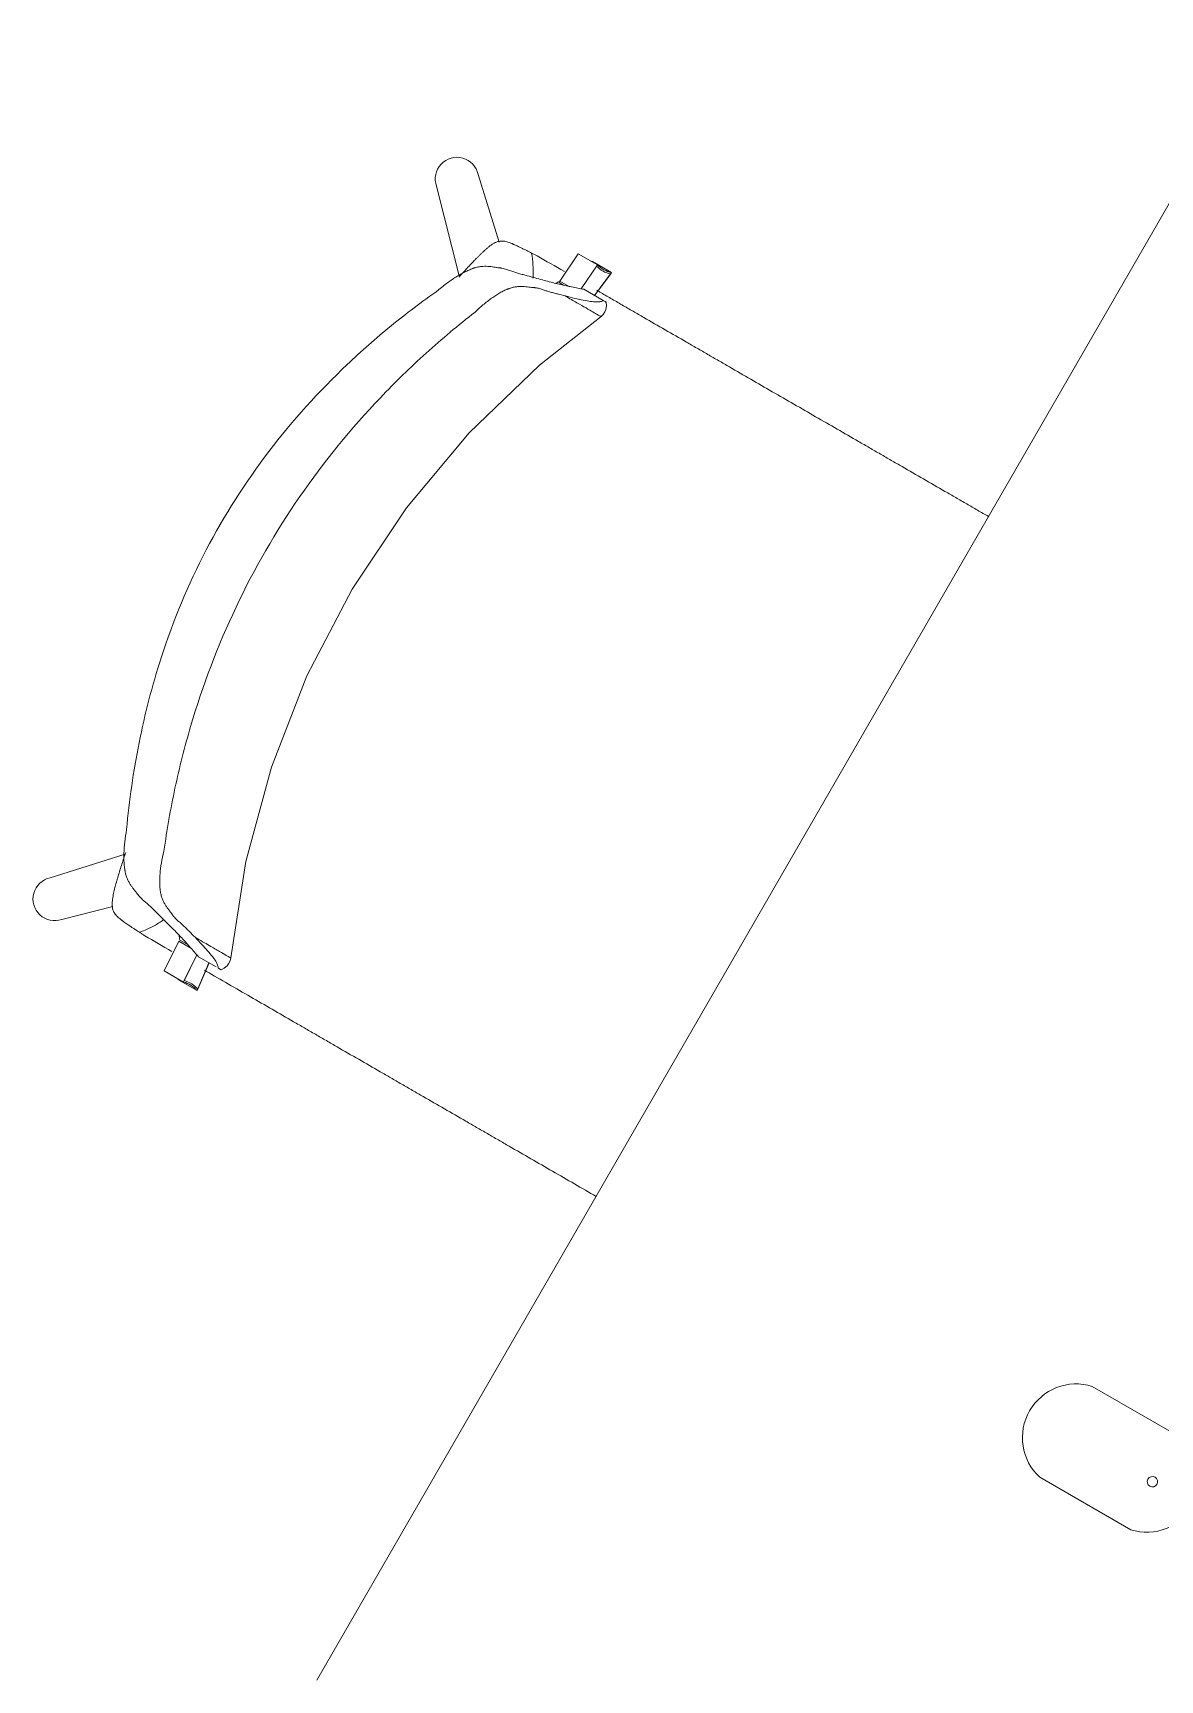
# Model space of a CAD drawing. Header units: millimetres. Extents: x 155927 to 326028, y -36033 to 97293.
# Drawn here: x 178979 to 179660, y 20882 to 21878 of the extents above; entities that cross this region are included whole.
import ezdxf

# ---------------------------------------------------------------- set-up
doc = ezdxf.new("R2010")
doc.units = ezdxf.units.MM
doc.header["$MEASUREMENT"] = 0
doc.layers.add('A-GENM', color=8, linetype='CONTINUOUS', lineweight=9)
doc.layers.add('I-FURN', color=8, linetype='CONTINUOUS', lineweight=9)

msp = doc.modelspace()

# ---------------------------------------------------------------- linework, layer by layer
at = {"layer": 'A-GENM'}
for p, q in [((179674.35, 21027.85), (179619.35, 21059.6)), ((179587.6, 21004.61), (179642.6, 20972.86))]:
    msp.add_line(p, q, dxfattribs=at)
for centre, radius, start, end in [((179609.66, 21028.53), 32.54, 72.68038, 227.31962), ((179652.28, 21003.93), 32.54, 252.68038, 47.31962), ((179655.74, 21001.93), 3.16, 60, 240), ((179655.74, 21001.93), 3.16, 240, 60)]:
    msp.add_arc(centre, radius, start, end, dxfattribs=at)
at = {"layer": 'I-FURN'}
for p, q in [((179725.31, 21877.92), (179150.35, 20881.99)), ((179260.75, 21751.47), (179247.93, 21792.34)), ((179222.8, 21785.24), (179236.63, 21730.31)), ((179297.39, 21727.75), (179308.52, 21744.31)), ((179308.52, 21744.31), (179320.07, 21737.64)), ((179320.07, 21737.64), (179310.36, 21723.2)), ((179328.65, 21733.06), (179317.1, 21739.73)), ((179318.28, 21719.22), (179328.65, 21733.06)), ((179318.35, 21719.18), (179328.15, 21732.25)), ((179299.5, 21725.43), (179296.89, 21726.94)), ((179302.51, 21724.8), (179297.39, 21727.75)), ((179311.87, 21722.92), (179323.67, 21716.1)), ((179325.23, 21710.69), (179325.63, 21712.93)), ((179325.63, 21712.93), (179325.47, 21715.07)), ((179285.15, 21677.09), (179322.27, 21706.39)), ((179322.27, 21706.39), (179323.62, 21707.71)), ((179323.62, 21707.71), (179324.66, 21709.29)), ((179324.66, 21709.29), (179325.23, 21710.69)), ((179242.53, 21636.12), (179285.15, 21677.09)), ((179204.58, 21590.77), (179242.53, 21636.12)), ((179171.75, 21541.59), (179204.58, 21590.77)), ((179144.43, 21489.15), (179171.75, 21541.59)), ((179122.94, 21434.07), (179144.43, 21489.15)), ((179107.54, 21377), (179122.94, 21434.07)), ((179034.58, 21381.37), (178989.11, 21367.08)), ((179098.39, 21318.61), (179107.54, 21377)), ((178996.22, 21341.95), (179027, 21349.72)), ((179058.18, 21310.75), (179066.95, 21328.67)), ((179066.95, 21328.67), (179074.6, 21324.25)), ((179067.45, 21329.48), (179072.56, 21326.53)), ((179077.81, 21320.6), (179069.73, 21304.08)), ((179077.88, 21320.52), (179070.23, 21304.89)), ((179077.98, 21298.94), (179085.16, 21315.73)), ((179078.48, 21299.75), (179085.28, 21315.66)), ((179078.87, 21319.36), (179089.58, 21313.18)), ((179094.41, 21312.44), (179092.47, 21311.51)), ((179096.15, 21313.9), (179094.41, 21312.44)), ((179097.07, 21315.1), (179096.15, 21313.9)), ((179097.92, 21316.78), (179097.07, 21315.1)), ((179098.39, 21318.61), (179097.92, 21316.78)), ((179069.73, 21304.08), (179058.18, 21310.75)), ((179066.43, 21305.61), (179077.98, 21298.94))]:
    msp.add_line(p, q, dxfattribs=at)
for centre, start, end in [((179235.13, 21789.63), 11.96621, 199.58244), ((178991.83, 21354.28), 101.98964, 289.60587)]:
    msp.add_arc(centre, 13.09, start, end, dxfattribs=at)
for centre, start_param, end_param in [((179320.68, 21756.71), 0.238848, 0.322489), ((179331.73, 21749.24), 6.026179, 6.605675), ((179332.23, 21750.05), 6.026179, 6.605675), ((179065.06, 21287.35), 2.819103, 3.398599), ((179065.56, 21288.16), 2.819103, 3.398599)]:
    msp.add_ellipse(centre, major_axis=(-8.7, -15.06), ratio=0.978487, start_param=start_param, end_param=end_param, dxfattribs=at)
for points, knots in [([(179236.76, 21730.66), (179238.35, 21732.43), (179240.94, 21735.28), (179244.04, 21738.6), (179245.79, 21740.44), (179247.11, 21741.8), (179248.32, 21743.03), (179249.47, 21744.16), (179250.66, 21745.31), (179251.98, 21746.54), (179253.39, 21747.79), (179254.79, 21748.92), (179255.95, 21749.77), (179256.88, 21750.37), (179257.57, 21750.77), (179258.28, 21751.14), (179259.29, 21751.58), (179260.56, 21751.95), (179262.03, 21752.14), (179263.4, 21752.08), (179264.68, 21751.84), (179266.01, 21751.45), (179267.16, 21751.04), (179267.99, 21750.71), (179268.47, 21750.52), (179268.83, 21750.36), (179269.19, 21750.21), (179269.67, 21750), (179270.48, 21749.63), (179271.61, 21749.12), (179272.71, 21748.59), (179273.62, 21748.15), (179274.34, 21747.8), (179275.08, 21747.44), (179276.07, 21746.95), (179277.81, 21746.08), (179279.3, 21745.33), (179280.26, 21744.84)], [0, 0, 0, 0, 0.125, 0.1875, 0.21875, 0.25, 0.28125, 0.3125, 0.34375, 0.375, 0.40625, 0.4375, 0.46875, 0.484375, 0.5, 0.515625, 0.53125, 0.5625, 0.59375, 0.625, 0.65625, 0.6875, 0.71875, 0.734375, 0.742188, 0.75, 0.757812, 0.765625, 0.78125, 0.8125, 0.84375, 0.859375, 0.875, 0.890625, 0.90625, 0.9375, 1, 1, 1, 1]), ([(179281.16, 21729.71), (179281.19, 21730.11), (179281.34, 21732.73), (179281.26, 21737.7), (179280.7, 21742.41), (179280.26, 21744.84)], [0.93933321, 0.93933321, 0.93933321, 0.93933321, 0.94444444, 0.97222222, 1, 1, 1, 1]), ([(179223.53, 21722.12), (179225.56, 21723.87), (179229.53, 21727.04), (179234.22, 21730.22), (179237.81, 21732.32), (179240.42, 21733.67), (179242.52, 21734.62), (179243.94, 21735.19), (179244.75, 21735.49), (179245.35, 21735.7), (179245.93, 21735.89), (179246.71, 21736.12), (179248.04, 21736.45), (179249.85, 21736.74), (179251.91, 21736.86), (179253.85, 21736.8), (179255.7, 21736.62), (179257.46, 21736.37), (179258.87, 21736.14), (179259.84, 21736.01), (179260.39, 21735.93), (179260.8, 21735.89), (179261.21, 21735.84), (179261.73, 21735.76), (179262.62, 21735.61), (179263.82, 21735.34), (179265.16, 21734.96), (179266.85, 21734.39), (179268.45, 21733.79), (179270.07, 21733.21), (179271.33, 21732.82), (179272.61, 21732.47), (179274.3, 21732), (179277.23, 21731.2), (179281.27, 21730.11), (179285.75, 21728.89), (179290, 21727.77), (179294.09, 21726.7), (179297.9, 21725.76), (179301.39, 21724.97), (179303.48, 21724.56), (179304.47, 21724.38)], [0, 0, 0, 0, 0.035714, 0.071429, 0.089286, 0.107143, 0.125, 0.133929, 0.138393, 0.142857, 0.147321, 0.151786, 0.160714, 0.178571, 0.196429, 0.214286, 0.232143, 0.25, 0.267857, 0.276786, 0.28125, 0.285714, 0.290179, 0.294643, 0.303571, 0.321429, 0.339286, 0.357143, 0.392857, 0.410714, 0.428571, 0.446429, 0.464286, 0.5, 0.571429, 0.642857, 0.714286, 0.785714, 0.857143, 0.928571, 1, 1, 1, 1]), ([(179035.39, 21396.26), (179036.96, 21413.91), (179041.98, 21448.94), (179056.77, 21506.12), (179081.67, 21566.25), (179119.88, 21626.13), (179159.6, 21669.94), (179195.07, 21701.1), (179213.86, 21715.34), (179223.53, 21722.12)], [-1, -1, -1, -1, -0.863636, -0.727273, -0.545455, -0.363636, -0.181818, -0.090909, 0, 0, 0, 0]), ([(179300.67, 21718.87), (179299.09, 21719.26), (179296.71, 21719.87), (179293.92, 21720.61), (179292.32, 21721.04), (179291.12, 21721.36), (179289.97, 21721.7), (179288.55, 21722.21), (179287.18, 21722.73), (179285.74, 21723.21), (179284.57, 21723.52), (179283.5, 21723.73), (179282.68, 21723.84), (179282.19, 21723.9), (179281.81, 21723.93), (179281.42, 21723.96), (179280.89, 21724.01), (179279.96, 21724.12), (179278.56, 21724.29), (179276.79, 21724.49), (179274.91, 21724.62), (179272.94, 21724.63), (179270.87, 21724.46), (179269.07, 21724.12), (179267.78, 21723.75), (179267.03, 21723.5), (179266.46, 21723.29), (179265.89, 21723.06), (179265.12, 21722.74), (179263.75, 21722.13), (179261.76, 21721.12), (179259.31, 21719.69), (179255.95, 21717.48), (179251.6, 21714.16), (179247.97, 21710.88), (179246.11, 21709.09)], [0, 0, 0, 0, 0.125, 0.1875, 0.21875, 0.25, 0.28125, 0.3125, 0.375, 0.40625, 0.4375, 0.46875, 0.484375, 0.492188, 0.5, 0.507812, 0.515625, 0.53125, 0.5625, 0.59375, 0.625, 0.65625, 0.6875, 0.71875, 0.734375, 0.742188, 0.75, 0.757812, 0.765625, 0.78125, 0.8125, 0.84375, 0.875, 0.9375, 1, 1, 1, 1]), ([(179297.43, 21727.74), (179297.01, 21727.57), (179296.18, 21727.2), (179295.31, 21726.79), (179294.87, 21726.58)], [-0.8741323, -0.8741323, -0.8741323, -0.8741323, -0.6666667, -0.4718724, -0.4718724, -0.4718724, -0.4718724]), ([(179319.72, 21722.3), (179320.32, 21721.95), (179323.14, 21720.32), (179328.21, 21717.39), (179334.97, 21713.49), (179341.66, 21709.62), (179350.42, 21704.57), (179361.12, 21698.39), (179371.72, 21692.27), (179380.3, 21687.32), (179386.86, 21683.53), (179393.46, 21679.72), (179402.15, 21674.7), (179412.93, 21668.48), (179425.82, 21661.03), (179438.93, 21653.47), (179452.07, 21645.88), (179465.03, 21638.4), (179475.86, 21632.15), (179484.59, 21627.1), (179491.21, 21623.28), (179497.81, 21619.47), (179506.51, 21614.45), (179517.29, 21608.22), (179528.1, 21601.98), (179536.83, 21596.95), (179543.44, 21593.13), (179550.03, 21589.32), (179554.45, 21586.77), (179556.69, 21585.48), (179556.79, 21585.42)], [-0.8977274, -0.8977274, -0.8977274, -0.8977274, -0.8928571, -0.875, -0.8571429, -0.8392857, -0.8214286, -0.7857143, -0.75, -0.7321429, -0.7142857, -0.6964286, -0.6785714, -0.6428571, -0.6071429, -0.5714286, -0.5357143, -0.5, -0.4642857, -0.4464286, -0.4285714, -0.4107143, -0.3928571, -0.3571429, -0.3214286, -0.3035714, -0.2857143, -0.2678571, -0.25, -0.2492433, -0.2492433, -0.2492433, -0.2492433]), ([(179300.67, 21718.87), (179303.27, 21717.36), (179307.92, 21714.68), (179313.45, 21711.49), (179317.56, 21709.11), (179319.86, 21707.79), (179321.09, 21707.07), (179321.73, 21706.7), (179322.15, 21706.46), (179322.27, 21706.39), (179322.27, 21706.39)], [0, 0, 0, 0, 0.1111111, 0.2222222, 0.3333333, 0.4444444, 0.5, 0.5555556, 0.6111111, 0.6625707, 0.6625707, 0.6625707, 0.6625707]), ([(179246.11, 21709.09), (179235.93, 21701.18), (179216.21, 21684.66), (179179.25, 21648.74), (179138.43, 21598.74), (179099.69, 21531.64), (179076.8, 21471.29), (179064.18, 21421.33), (179059.73, 21395.99), (179057.98, 21383.22)], [-1, -1, -1, -1, -0.9, -0.8, -0.6, -0.4, -0.2, -0.1, 0, 0, 0, 0]), ([(179073.91, 21325.04), (179072.61, 21326.57), (179070.34, 21329.09), (179066.71, 21332.86), (179063.74, 21335.88), (179060.64, 21338.99), (179057.35, 21342.26), (179054.38, 21345.22), (179051.92, 21347.65), (179050.35, 21349.22), (179049.06, 21350.41), (179047.75, 21351.53), (179046.43, 21352.61), (179045.09, 21353.79), (179044.09, 21354.76), (179043.26, 21355.66), (179042.68, 21356.36), (179042.36, 21356.78), (179042.11, 21357.1), (179041.86, 21357.43), (179041.53, 21357.87), (179040.92, 21358.64), (179040.03, 21359.75), (179038.93, 21361.16), (179037.85, 21362.66), (179036.82, 21364.32), (179035.89, 21366.16), (179035.24, 21367.87), (179034.86, 21369.19), (179034.67, 21369.97), (179034.55, 21370.58), (179034.43, 21371.2), (179034.29, 21372.05), (179034.07, 21373.57), (179033.84, 21375.86), (179033.7, 21378.79), (179033.73, 21382.95), (179034.14, 21388.61), (179034.9, 21393.63), (179035.39, 21396.26)], [0, 0, 0, 0, 0.142857, 0.214286, 0.285714, 0.357143, 0.428571, 0.5, 0.535714, 0.571429, 0.589286, 0.607143, 0.642857, 0.660714, 0.678571, 0.696429, 0.705357, 0.709821, 0.714286, 0.71875, 0.723214, 0.732143, 0.75, 0.767857, 0.785714, 0.803571, 0.821429, 0.839286, 0.848214, 0.852679, 0.857143, 0.861607, 0.866071, 0.875, 0.892857, 0.910714, 0.928571, 0.964286, 1, 1, 1, 1]), ([(179057.98, 21383.22), (179057.34, 21380.72), (179056.32, 21375.94), (179055.62, 21370.51), (179055.39, 21366.49), (179055.38, 21363.65), (179055.5, 21361.42), (179055.65, 21359.94), (179055.76, 21359.11), (179055.85, 21358.5), (179055.95, 21357.9), (179056.11, 21357.13), (179056.43, 21355.82), (179057.04, 21354.09), (179057.93, 21352.22), (179058.92, 21350.51), (179059.97, 21348.96), (179061.03, 21347.52), (179061.88, 21346.4), (179062.44, 21345.64), (179062.75, 21345.21), (179062.97, 21344.89), (179063.19, 21344.57), (179063.48, 21344.18), (179063.98, 21343.52), (179064.7, 21342.7), (179065.56, 21341.84), (179066.69, 21340.83), (179067.83, 21339.91), (179068.98, 21338.93), (179069.85, 21338.11), (179070.73, 21337.23), (179071.9, 21336.06), (179073.94, 21334.01), (179075.65, 21332.26), (179076.78, 21331.09)], [0, 0, 0, 0, 0.0625, 0.125, 0.15625, 0.1875, 0.21875, 0.234375, 0.242188, 0.25, 0.257812, 0.265625, 0.28125, 0.3125, 0.34375, 0.375, 0.40625, 0.4375, 0.46875, 0.484375, 0.492188, 0.5, 0.507812, 0.515625, 0.53125, 0.5625, 0.59375, 0.625, 0.6875, 0.71875, 0.75, 0.78125, 0.8125, 0.875, 1, 1, 1, 1]), ([(179043.14, 21334.13), (179042.23, 21334.71), (179040.84, 21335.63), (179039.22, 21336.7), (179038.3, 21337.31), (179037.61, 21337.77), (179036.95, 21338.22), (179036.11, 21338.79), (179035.1, 21339.48), (179034.09, 21340.19), (179033.37, 21340.72), (179032.95, 21341.03), (179032.64, 21341.26), (179032.32, 21341.5), (179031.91, 21341.82), (179031.21, 21342.37), (179030.28, 21343.16), (179029.28, 21344.12), (179028.43, 21345.11), (179027.69, 21346.26), (179027.12, 21347.63), (179026.81, 21348.92), (179026.69, 21350.01), (179026.65, 21350.81), (179026.65, 21351.61), (179026.71, 21352.71), (179026.86, 21354.14), (179027.15, 21355.92), (179027.52, 21357.76), (179027.92, 21359.53), (179028.32, 21361.13), (179028.73, 21362.69), (179029.19, 21364.36), (179029.71, 21366.18), (179030.43, 21368.62), (179031.75, 21372.96), (179032.93, 21376.62), (179033.66, 21378.89)], [0, 0, 0, 0, 0.0625, 0.09375, 0.109375, 0.125, 0.140625, 0.15625, 0.1875, 0.21875, 0.234375, 0.242188, 0.25, 0.257812, 0.265625, 0.28125, 0.3125, 0.34375, 0.375, 0.40625, 0.4375, 0.46875, 0.484375, 0.5, 0.515625, 0.53125, 0.5625, 0.59375, 0.625, 0.65625, 0.6875, 0.71875, 0.75, 0.78125, 0.8125, 0.875, 1, 1, 1, 1]), ([(179043.14, 21334.13), (179045.46, 21334.95), (179049.82, 21336.83), (179054.61, 21339.5), (179057.18, 21341.24), (179057.92, 21341.77)], [0, 0, 0, 0, 0.02777778, 0.05555556, 0.06696683, 0.06696683, 0.06696683, 0.06696683]), ([(179067.22, 21332.26), (179067.24, 21331.77), (179067.32, 21330.78), (179067.43, 21329.89), (179067.5, 21329.43)], [-0.5281276, -0.5281276, -0.5281276, -0.5281276, -0.3333333, -0.1189454, -0.1189454, -0.1189454, -0.1189454]), ([(179098.39, 21318.61), (179098.39, 21318.61), (179098.27, 21318.68), (179097.82, 21318.94), (179097.03, 21319.4), (179095.31, 21320.39), (179091.93, 21322.34), (179085.69, 21325.95), (179080.03, 21329.21), (179076.78, 21331.09)], [0.3374293, 0.3374293, 0.3374293, 0.3374293, 0.3888889, 0.4444444, 0.5138889, 0.5833333, 0.7222222, 0.8611111, 1, 1, 1, 1]), ([(179319.49, 21174.33), (179319.45, 21174.36), (179315.07, 21176.89), (179306.23, 21181.99), (179292.94, 21189.67), (179279.85, 21197.22), (179268.96, 21203.51), (179260.21, 21208.56), (179253.59, 21212.38), (179246.98, 21216.2), (179238.31, 21221.21), (179227.59, 21227.39), (179216.9, 21233.56), (179208.28, 21238.54), (179201.73, 21242.33), (179195.16, 21246.12), (179186.51, 21251.11), (179175.74, 21257.33), (179164.94, 21263.57), (179156.2, 21268.61), (179149.55, 21272.45), (179142.91, 21276.28), (179134.19, 21281.32), (179123.37, 21287.57), (179110.33, 21295.09), (179096.96, 21302.81), (179087.65, 21308.19), (179082.83, 21310.97), (179082.43, 21311.2)], [-0.7503695, -0.7503695, -0.7503695, -0.7503695, -0.75, -0.7142857, -0.6785714, -0.6428571, -0.6071429, -0.5892857, -0.5714286, -0.5535714, -0.5357143, -0.5, -0.4642857, -0.4464286, -0.4285714, -0.4107143, -0.3928571, -0.3571429, -0.3214286, -0.3035714, -0.2857143, -0.2678571, -0.25, -0.2142857, -0.1785714, -0.1428571, -0.1071429, -0.103964, -0.103964, -0.103964, -0.103964])]:
    msp.add_open_spline(points, degree=3, knots=knots, dxfattribs=at)
for points in [[(179280.26, 21744.84), (179280.83, 21744.55), (179281.98, 21743.97), (179283.13, 21743.38), (179283.7, 21743.09)], [(179283.7, 21743.09), (179289.02, 21740.02), (179294.49, 21736.86), (179300.13, 21733.6)], [(179304.47, 21724.38), (179305.81, 21724.08), (179308.37, 21723.56), (179310.73, 21723.13), (179311.87, 21722.92)], [(179323.67, 21716.1), (179323.3, 21715.83), (179322.22, 21715.39), (179319.63, 21715.17), (179316.07, 21715.52), (179311.66, 21716.3), (179306.54, 21717.35), (179302.69, 21718.32), (179300.67, 21718.87)], [(179324.79, 21715.46), (179325.12, 21715.27), (179325.53, 21715.03), (179325.44, 21715.08), (179324.87, 21715.42), (179324.16, 21715.83), (179323.67, 21716.1)], [(179034.89, 21382.41), (179034.48, 21381.24), (179034.07, 21380.06), (179033.66, 21378.89)], [(179033.66, 21378.89), (179034.07, 21380.04), (179034.47, 21381.2), (179034.87, 21382.35)], [(179046.37, 21332.02), (179045.83, 21332.37), (179044.75, 21333.07), (179043.67, 21333.78), (179043.14, 21334.13)], [(179062.75, 21322.57), (179057.11, 21325.82), (179051.66, 21328.97), (179046.37, 21332.02)], [(179078.87, 21319.36), (179078.12, 21320.24), (179076.57, 21322.07), (179074.84, 21324.03), (179073.91, 21325.04)], [(179076.78, 21331.09), (179078.27, 21329.61), (179081.03, 21326.75), (179084.5, 21322.85), (179087.39, 21319.42), (179089.47, 21316.52), (179090.57, 21314.15), (179090.73, 21313.01), (179090.68, 21312.54)], [(179090.68, 21312.54), (179091.16, 21312.26), (179091.87, 21311.85), (179092.44, 21311.52), (179092.53, 21311.47), (179092.13, 21311.7), (179091.81, 21311.89)]]:
    msp.add_open_spline(points, degree=3, dxfattribs=at)

doc.saveas('drawing.dxf')
